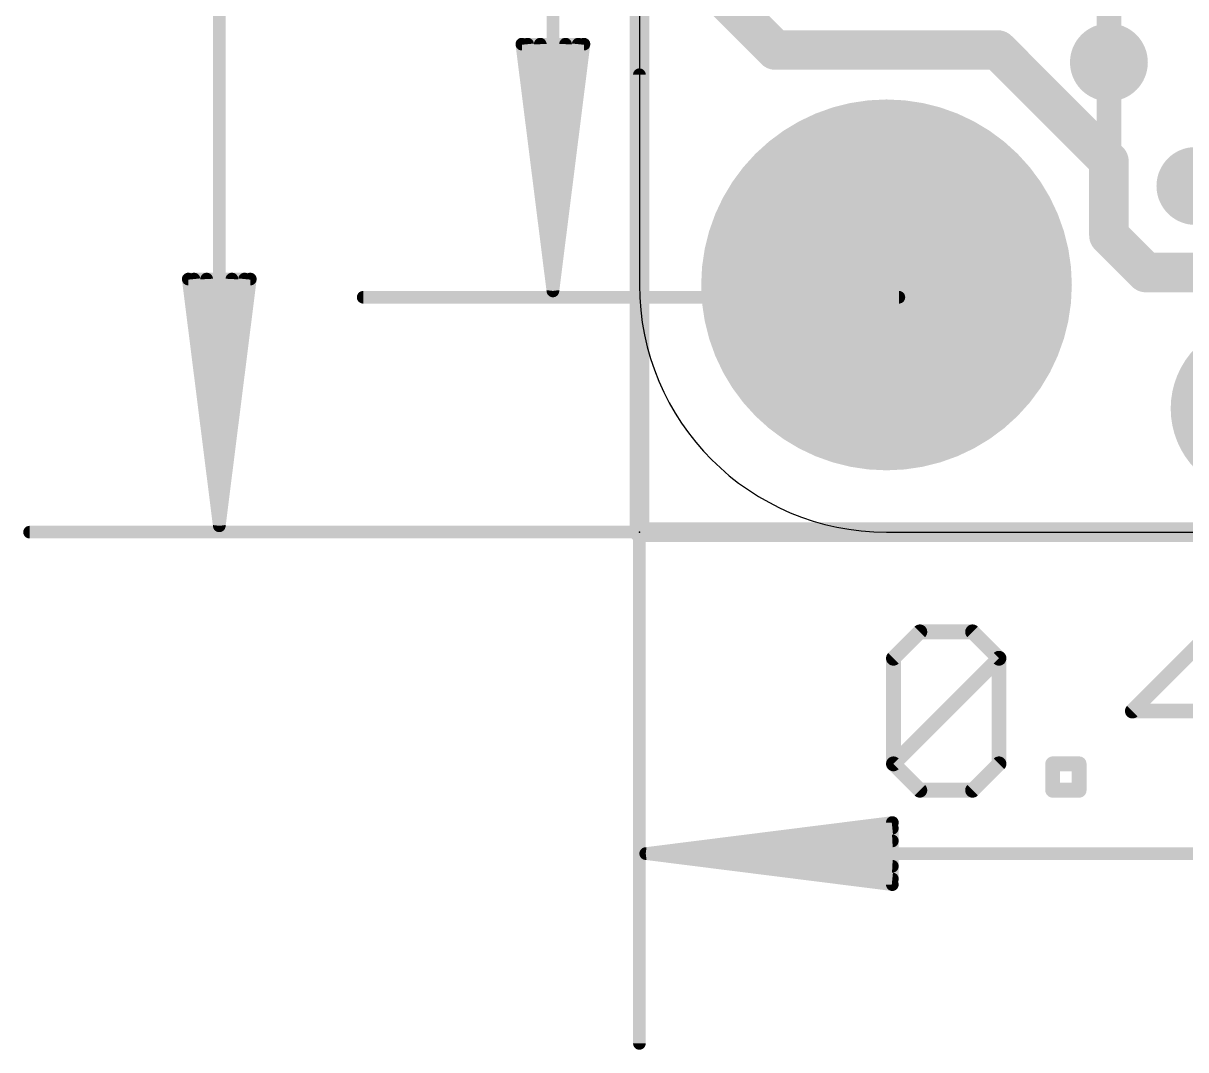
# Model space of a CAD drawing. Extents: x -6.7 to 59.9, y -5.3 to 30.3.
# Drawn here: x -6.33 to 5.62, y -5.32 to 5.23 of the extents above; entities that cross this region are included whole.
import ezdxf

# ---------------------------------------------------------------- set-up
doc = ezdxf.new("R2010")
doc.units = 0
for name, color, linetype in [('1', 12, 'CONTINUOUS'), ('16', 132, 'CONTINUOUS'), ('17', 110, 'CONTINUOUS'), ('18', 110, 'CONTINUOUS'), ('20', 53, 'CONTINUOUS'), ('23', 40, 'CONTINUOUS'), ('47', 253, 'CONTINUOUS')]:
    doc.layers.add(name, color=color, linetype=linetype)

# ---------------------------------------------------------------- blocks, each defined once
blk = doc.blocks.new('ROUNDP')
at = {"const_width": 0.5}
blk.add_lwpolyline([(0, -0.25, 1), (0, 0.25, 1), (0, -0.25)], format="xyb", dxfattribs=at)
blk = doc.blocks.new('ROUNDV')
at = {"const_width": 0.5}
blk.add_lwpolyline([(0, -0.25, 1), (0, 0.25, 1), (0, -0.25)], format="xyb", dxfattribs=at)

msp = doc.modelspace()

# ---------------------------------------------------------------- linework, layer by layer
at = {"layer": '1'}
for points, const_width in [([(0, 22.86), (0, 0)], 0.2032), ([(4.826, 5.715), (4.826, 4.826)], 0.254), ([(0, 0), (15.24, 0)], 0.2032)]:
    msp.add_lwpolyline(points, dxfattribs=dict(at, const_width=const_width))
for points, const_width in [([(4.7625, 4.826, 1), (4.8895, 4.826)], 0.127), ([(0, 0.0508, 1), (0, -0.0508)], 0.1016), ([(-0.0508, 0, 1), (0.0508, 0)], 0.1016)]:
    msp.add_lwpolyline(points, format="xyb", dxfattribs=dict(at, const_width=const_width))
at = {"layer": '16'}
for points, const_width in [([(0, 22.86), (0, 0)], 0.2032), ([(4.826, 8.255), (4.826, 4.826)], 0.254), ([(1.397, 4.953), (0.762, 5.588)], 0.4064), ([(3.683, 4.953), (1.397, 4.953)], 0.4064), ([(4.826, 3.81), (3.683, 4.953)], 0.4064), ([(4.826, 3.81), (4.826, 4.826)], 0.254), ([(4.826, 3.048), (4.826, 3.81)], 0.4064), ([(5.207, 2.667), (4.826, 3.048)], 0.4064), ([(6.858, 2.667), (5.207, 2.667)], 0.4064), ([(0, 0), (15.24, 0)], 0.2032)]:
    msp.add_lwpolyline(points, dxfattribs=dict(at, const_width=const_width))
for points, const_width in [([(1.397, 5.0546, 1), (1.397, 4.8514)], 0.2032), ([(3.7548, 5.0248, 1), (3.6112, 4.8812)], 0.2032), ([(3.683, 4.8514, 1), (3.683, 5.0546)], 0.2032), ([(1.3252, 4.8812, 1), (1.4688, 5.0248)], 0.2032), ([(4.8895, 4.826, 1), (4.7625, 4.826)], 0.127), ([(4.7625, 4.826, 1), (4.8895, 4.826)], 0.127), ([(4.9276, 3.81, 1), (4.7244, 3.81)], 0.2032), ([(4.7542, 3.7382, 1), (4.8978, 3.8818)], 0.2032), ([(4.7625, 3.81, 1), (4.8895, 3.81)], 0.127), ([(4.8978, 3.1198, 1), (4.7542, 2.9762)], 0.2032), ([(4.7244, 3.048, 1), (4.9276, 3.048)], 0.2032), ([(5.207, 2.7686, 1), (5.207, 2.5654)], 0.2032), ([(5.1352, 2.5952, 1), (5.2788, 2.7388)], 0.2032), ([(0, 0.0508, 1), (0, -0.0508)], 0.1016), ([(-0.0508, 0, 1), (0.0508, 0)], 0.1016)]:
    msp.add_lwpolyline(points, format="xyb", dxfattribs=dict(at, const_width=const_width))
at = {"layer": '20'}
for p, q in [((0, 20.32), (0, 2.54)), ((2.54, 0), (48.26, 0))]:
    msp.add_line(p, q, dxfattribs=at)
msp.add_arc((2.54, 2.54), 2.54, 180, 270, dxfattribs=at)
at = {"layer": '23'}
msp.add_point((0, 0), dxfattribs=at)
at = {"layer": '47'}
for points, const_width in [([(-4.318, 0.065), (-4.318, 22.795)], 0.13), ([(-0.889, 2.478), (-0.889, 20.128)], 0.13), ([(-0.889, 2.478), (-1.2082, 5.013)], 0.13), ([(-1.2082, 5.013), (-0.5698, 5.013)], 0.13), ([(-0.889, 2.478), (-1.149, 5.013)], 0.13), ([(-0.889, 2.478), (-1.019, 5.013)], 0.13), ([(-0.5698, 5.013), (-0.889, 2.478)], 0.13), ([(-0.759, 5.013), (-0.889, 2.478)], 0.13), ([(-0.629, 5.013), (-0.889, 2.478)], 0.13), ([(0, 4.699), (0, -5.252)], 0.13), ([(-4.318, 0.065), (-4.6372, 2.6)], 0.13), ([(-4.6372, 2.6), (-3.9988, 2.6)], 0.13), ([(-4.318, 0.065), (-4.578, 2.6)], 0.13), ([(-4.318, 0.065), (-4.448, 2.6)], 0.13), ([(-3.9988, 2.6), (-4.318, 0.065)], 0.13), ([(-4.188, 2.6), (-4.318, 0.065)], 0.13), ([(-4.058, 2.6), (-4.318, 0.065)], 0.13), ([(2.667, 2.413), (-2.839, 2.413)], 0.13), ([(13.208, 0), (-6.268, 0)], 0.13), ([(2.6113, -1.2955), (2.8825, -1.0243)], 0.1524), ([(2.8825, -1.0243), (3.4248, -1.0243)], 0.1524), ([(3.4248, -1.0243), (3.696, -1.2955)], 0.1524), ([(5.8805, -1.0243), (5.067, -1.8378)], 0.1524), ([(2.6113, -2.3801), (2.6113, -1.2955)], 0.1524), ([(2.6113, -2.3801), (3.696, -1.2955)], 0.1524), ([(3.696, -1.2955), (3.696, -2.3801)], 0.1524), ([(5.067, -1.8378), (6.1517, -1.8378)], 0.1524), ([(2.8825, -2.6513), (2.6113, -2.3801)], 0.1524), ([(3.696, -2.3801), (3.4248, -2.6513)], 0.1524), ([(4.2485, -2.6513), (4.2485, -2.3801)], 0.1524), ([(4.2485, -2.3801), (4.5196, -2.3801)], 0.1524), ([(4.5196, -2.3801), (4.5196, -2.6513)], 0.1524), ([(3.4248, -2.6513), (2.8825, -2.6513)], 0.1524), ([(4.5196, -2.6513), (4.2485, -2.6513)], 0.1524), ([(0.065, -3.302), (2.6, -2.9828)], 0.13), ([(0.065, -3.302), (2.6, -3.042)], 0.13), ([(2.6, -2.9828), (2.6, -3.6212)], 0.13), ([(0.065, -3.302), (2.6, -3.172)], 0.13), ([(0.065, -3.302), (9.968, -3.302)], 0.13), ([(2.6, -3.6212), (0.065, -3.302)], 0.13), ([(2.6, -3.432), (0.065, -3.302)], 0.13), ([(2.6, -3.562), (0.065, -3.302)], 0.13)]:
    msp.add_lwpolyline(points, dxfattribs=dict(at, const_width=const_width))
for points, const_width in [([(-1.176, 5.0171, 1), (-1.2405, 5.0089)], 0.065), ([(-1.2082, 5.0455, 1), (-1.2082, 4.9805)], 0.065), ([(-1.1167, 5.0163, 1), (-1.1813, 5.0097)], 0.065), ([(-0.9865, 5.0147, 1), (-1.0515, 5.0113)], 0.065), ([(-0.7265, 5.0113, 1), (-0.7915, 5.0147)], 0.065), ([(-0.5967, 5.0097, 1), (-0.6613, 5.0163)], 0.065), ([(-0.5375, 5.0089, 1), (-0.602, 5.0171)], 0.065), ([(-0.5698, 4.9805, 1), (-0.5698, 5.0455)], 0.065), ([(0.0325, 4.699, 1), (-0.0325, 4.699)], 0.065), ([(-4.605, 2.6041, 1), (-4.6695, 2.5959)], 0.065), ([(-4.6372, 2.6325, 1), (-4.6372, 2.5675)], 0.065), ([(-4.5457, 2.6033, 1), (-4.6103, 2.5967)], 0.065), ([(-4.4155, 2.6017, 1), (-4.4805, 2.5983)], 0.065), ([(-4.1555, 2.5983, 1), (-4.2205, 2.6017)], 0.065), ([(-4.0257, 2.5967, 1), (-4.0903, 2.6033)], 0.065), ([(-3.9665, 2.5959, 1), (-4.031, 2.6041)], 0.065), ([(-3.9988, 2.5675, 1), (-3.9988, 2.6325)], 0.065), ([(-0.9212, 2.4821, 1), (-0.8568, 2.4739)], 0.065), ([(-0.9213, 2.4813, 1), (-0.8567, 2.4747)], 0.065), ([(-0.9215, 2.4763, 1), (-0.8565, 2.4797)], 0.065), ([(-0.9215, 2.4797, 1), (-0.8565, 2.4763)], 0.065), ([(-0.9215, 2.478, 1), (-0.8565, 2.478)], 0.065), ([(-0.9213, 2.4747, 1), (-0.8567, 2.4813)], 0.065), ([(-0.9212, 2.4739, 1), (-0.8568, 2.4821)], 0.065), ([(-2.839, 2.4455, 1), (-2.839, 2.3805)], 0.065), ([(2.667, 2.3805, 1), (2.667, 2.4455)], 0.065), ([(-6.268, 0.0325, 1), (-6.268, -0.0325)], 0.065), ([(-4.3502, 0.0691, 1), (-4.2858, 0.0609)], 0.065), ([(-4.3503, 0.0683, 1), (-4.2857, 0.0617)], 0.065), ([(-4.3505, 0.0633, 1), (-4.2855, 0.0667)], 0.065), ([(-4.3505, 0.0667, 1), (-4.2855, 0.0633)], 0.065), ([(-4.3505, 0.065, 1), (-4.2855, 0.065)], 0.065), ([(-4.3503, 0.0617, 1), (-4.2857, 0.0683)], 0.065), ([(-4.3502, 0.0609, 1), (-4.2858, 0.0691)], 0.065), ([(2.8825, -0.9862, 1), (2.8825, -1.0624)], 0.0762), ([(2.9094, -1.0513, 1), (2.8555, -0.9974)], 0.0762), ([(3.4517, -0.9974, 1), (3.3979, -1.0513)], 0.0762), ([(3.4248, -1.0624, 1), (3.4248, -0.9862)], 0.0762), ([(2.6494, -1.2955, 1), (2.5732, -1.2955)], 0.0762), ([(2.5844, -1.2685, 1), (2.6383, -1.3224)], 0.0762), ([(3.7341, -1.2955, 1), (3.6579, -1.2955)], 0.0762), ([(3.7229, -1.3224, 1), (3.669, -1.2685)], 0.0762), ([(3.669, -1.3224, 1), (3.7229, -1.2685)], 0.0762), ([(5.067, -1.7997, 1), (5.067, -1.8759)], 0.0762), ([(5.0401, -1.8109, 1), (5.094, -1.8647)], 0.0762), ([(2.6383, -2.3532, 1), (2.5844, -2.4071)], 0.0762), ([(2.5844, -2.3532, 1), (2.6383, -2.4071)], 0.0762), ([(2.5732, -2.3801, 1), (2.6494, -2.3801)], 0.0762), ([(3.6579, -2.3801, 1), (3.7341, -2.3801)], 0.0762), ([(3.7229, -2.4071, 1), (3.669, -2.3532)], 0.0762), ([(4.2866, -2.3801, 1), (4.2104, -2.3801)], 0.0762), ([(4.2485, -2.342, 1), (4.2485, -2.4182)], 0.0762), ([(4.5577, -2.3801, 1), (4.4815, -2.3801)], 0.0762), ([(4.5196, -2.4182, 1), (4.5196, -2.342)], 0.0762), ([(2.8825, -2.6132, 1), (2.8825, -2.6894)], 0.0762), ([(2.8555, -2.6782, 1), (2.9094, -2.6244)], 0.0762), ([(3.3979, -2.6244, 1), (3.4517, -2.6782)], 0.0762), ([(3.4248, -2.6894, 1), (3.4248, -2.6132)], 0.0762), ([(4.2485, -2.6132, 1), (4.2485, -2.6894)], 0.0762), ([(4.2104, -2.6513, 1), (4.2866, -2.6513)], 0.0762), ([(4.4815, -2.6513, 1), (4.5577, -2.6513)], 0.0762), ([(4.5196, -2.6894, 1), (4.5196, -2.6132)], 0.0762), ([(2.6325, -2.9828, 1), (2.5675, -2.9828)], 0.065), ([(2.6041, -3.015, 1), (2.5959, -2.9505)], 0.065), ([(2.6033, -3.0743, 1), (2.5967, -3.0097)], 0.065), ([(2.6017, -3.2045, 1), (2.5983, -3.1395)], 0.065), ([(0.065, -3.2695, 1), (0.065, -3.3345)], 0.065), ([(0.0691, -3.2698, 1), (0.0609, -3.3342)], 0.065), ([(0.0633, -3.2695, 1), (0.0667, -3.3345)], 0.065), ([(0.0667, -3.2695, 1), (0.0633, -3.3345)], 0.065), ([(0.0683, -3.2697, 1), (0.0617, -3.3343)], 0.065), ([(0.0617, -3.2697, 1), (0.0683, -3.3343)], 0.065), ([(0.0609, -3.2698, 1), (0.0691, -3.3342)], 0.065), ([(2.5983, -3.4645, 1), (2.6017, -3.3995)], 0.065), ([(2.5959, -3.6535, 1), (2.6041, -3.589)], 0.065), ([(2.5967, -3.5943, 1), (2.6033, -3.5297)], 0.065), ([(2.5675, -3.6212, 1), (2.6325, -3.6212)], 0.065), ([(-0.0325, -5.252, 1), (0.0325, -5.252)], 0.065)]:
    msp.add_lwpolyline(points, format="xyb", dxfattribs=dict(at, const_width=const_width))

# ---------------------------------------------------------------- block references
at = {"layer": '17'}
for p, xscale, yscale in [((2.54, 2.54), 3.81, 3.81), ((2.54, 2.54), 3.81, 3.81), ((6.35, 1.27), 1.778, 1.778), ((6.35, 1.27), 1.778, 1.778)]:
    msp.add_blockref('ROUNDP', p, dxfattribs=dict(at, xscale=xscale, yscale=yscale))
at = {"layer": '18', "xscale": 0.8001, "yscale": 0.8001}
for p in [(4.826, 4.826), (4.826, 4.826), (5.715, 3.556), (5.715, 3.556)]:
    msp.add_blockref('ROUNDV', p, dxfattribs=at)

doc.saveas('drawing.dxf')
